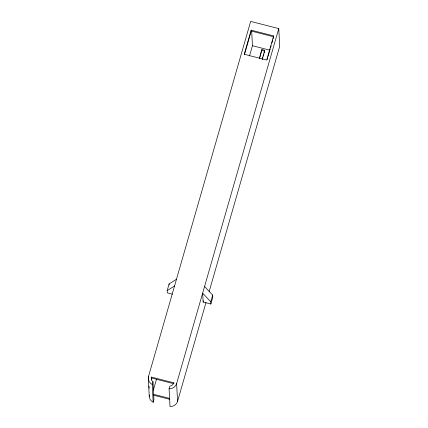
<?xml version="1.0" encoding="UTF-8"?>
<svg xmlns="http://www.w3.org/2000/svg" width="428" height="428" viewBox="0 0 428 428"><rect width="100%" height="100%" fill="white"/><g stroke="black" fill="none" stroke-linecap="round" stroke-linejoin="round"><path stroke-width="0.64" d="M172.452 294.175L167.3 292.854L167.182 290.628L169.108 283.93L176.486 279.243M148.714 379.647L148.543 376.351L250.674 21.4L278.767 28.601L279.698 46.39L209.148 291.586M251.172 30.158L244.233 54.265L266.708 60.032L273.642 35.92L251.172 30.158L251.22 31.046L244.463 54.522M149.308 394.921A7.586 7.223 -3 0 0 153.165 402.277L152.234 384.494L153.005 381.813A5.099 4.852 -3 0 1 151.351 377.073L173.821 382.835L173.87 383.729L151.4 377.961M153.347 390.117L156.493 379.192M249.487 55.993L252.445 45.716L251.675 31.041M153.165 402.277L153.936 399.597L153.005 381.813M259.336 58.459L261.888 49.573L264.697 50.295L262.145 59.176M259.561 58.711L261.888 49.573M262.369 59.433L262.92 57.529M263.284 56.261L263.83 54.356M264.199 53.088L264.745 51.183L261.936 50.467M206.007 302.494L177.566 401.341A7.586 7.223 -3 0 1 170.018 406.6L169.087 388.811L169.857 386.136A5.099 4.852 -3 0 0 173.821 382.835M267.12 59.653L267.666 57.748M268.03 56.48L270.223 48.867M270.587 47.594L271.133 45.694M271.866 43.153L272.775 39.981M273.144 38.713L273.642 35.92M278.767 28.601L176.63 383.558L177.566 401.341M204.589 286.45L212.673 295.101L212.791 297.326L210.865 304.024L203.139 302.045L203.487 300.825M210.865 304.024L210.747 301.799L212.673 295.101M167.182 290.628L174.56 285.941M251.22 31.046L273.69 36.808M252.445 45.716L269.779 50.162M153.524 394.3L169.574 398.415M153.566 395.188L169.622 399.308M210.747 301.799L202.663 293.148L203.139 302.045M169.108 283.93L169.167 285.043M151.351 377.073L151.501 379.962M149.062 386.233L149.163 388.212M148.318 378.726L149.254 396.51M176.63 383.558A7.586 7.223 -3 0 1 169.087 388.811M152.234 384.494A7.586 7.223 -3 0 1 148.543 376.351"/></g></svg>
